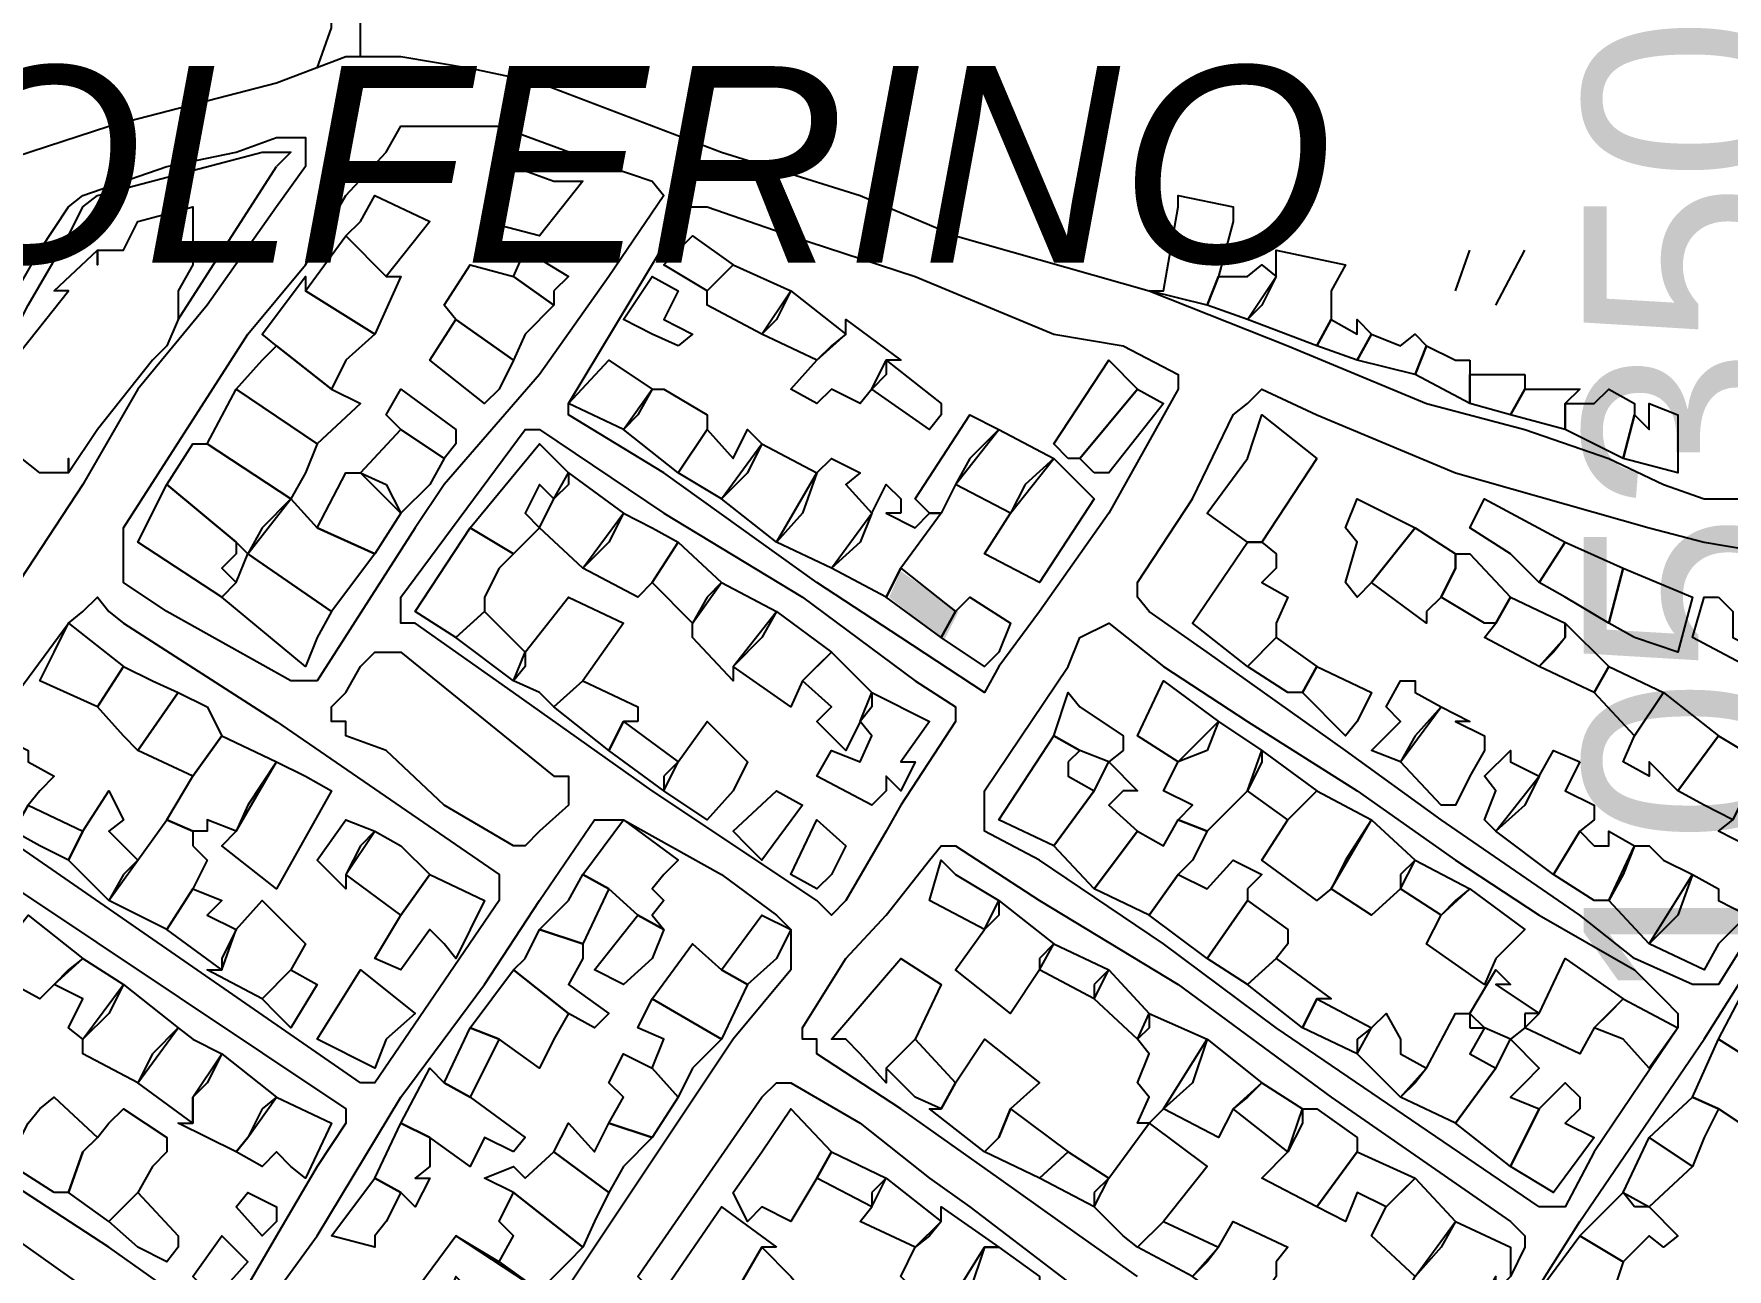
# Model space of a CAD drawing. Header units: millimetres. Extents: x -3588 to 75209, y -3737 to 38254.
# Drawn here: x 4370.1 to 4535.5, y 20450.2 to 20570.8 of the extents above; entities that cross this region are included whole.
import ezdxf

# ---------------------------------------------------------------- set-up
doc = ezdxf.new("R2010")
doc.units = ezdxf.units.MM
for name, color, linetype in [('H', 250, 'Continuous'), ('P', 253, 'Continuous'), ('T', 7, 'Continuous')]:
    doc.layers.add(name, color=color, linetype=linetype)

msp = doc.modelspace()

# ---------------------------------------------------------------- hatches: boundary and pattern name
at = {"layer": 'H', "linetype": 'Continuous'}
msp.add_hatch(color=256, dxfattribs=at).paths.add_polyline_path([(4460.432, 20514.387), (4459.024, 20511.57), (4453.662, 20515.795), (4454.783, 20518.34), (4460.432, 20514.387), (4460.432, 20514.387)])

# ---------------------------------------------------------------- linework, layer by layer
at = {"layer": 'P'}
for points in [[(4397.761, 20567.455), (4399.17, 20571.408), (4399.17, 20575.361), (4400.578, 20583.555)], [(4402.002, 20568.592), (4402.002, 20571.408), (4402.002, 20575.361), (4403.411, 20583.555)], [(4251.535, 20444.099), (4267.907, 20469.785), (4282.583, 20491.518), (4286.824, 20500.832), (4289.368, 20506.481), (4292.185, 20514.387), (4295.002, 20522.581), (4298.954, 20532.167), (4304.332, 20545.722), (4305.74, 20547.131), (4307.148, 20548.267), (4309.693, 20549.675), (4317.871, 20549.675), (4332.834, 20551.083), (4338.196, 20551.083), (4341.028, 20551.083), (4350.342, 20553.916), (4361.353, 20557.869), (4365.306, 20557.869), (4377.437, 20561.806), (4393.808, 20566.047), (4400.578, 20568.592), (4402.002, 20568.592)], [(4402.002, 20568.592), (4404.531, 20568.592)], [(4404.531, 20568.592), (4405.955, 20568.592), (4412.725, 20567.455), (4419.494, 20566.047), (4437.275, 20559.277), (4450.83, 20555.036), (4460.144, 20551.083), (4479.06, 20545.722), (4492.615, 20540.361), (4506.155, 20534.712), (4515.757, 20532.167), (4523.951, 20529.35), (4529.312, 20526.806), (4533.265, 20525.398), (4538.898, 20525.398), (4545.684, 20523.989), (4548.228, 20523.989), (4552.453, 20522.581), (4559.223, 20520.036), (4564.6, 20517.22), (4569.961, 20513.267), (4573.914, 20510.434), (4575.323, 20509.026), (4578.139, 20506.481)], [(4365.306, 20540.361), (4370.667, 20549.675), (4373.484, 20553.916), (4374.892, 20555.036), (4383.086, 20557.869), (4389.856, 20559.277), (4393.808, 20560.686), (4395.217, 20560.686), (4396.625, 20560.686), (4396.625, 20559.277), (4396.625, 20557.869), (4393.808, 20553.916), (4387.039, 20544.314), (4380.253, 20536.12), (4374.892, 20526.806), (4366.714, 20514.387)], [(4396.625, 20548.267), (4400.578, 20555.036), (4404.531, 20559.277), (4405.955, 20561.806), (4407.364, 20561.806), (4408.772, 20561.806), (4415.541, 20561.806), (4426.28, 20557.869), (4430.505, 20556.445), (4431.641, 20555.036), (4426.28, 20547.131), (4419.494, 20537.544), (4410.18, 20526.806), (4407.364, 20522.581), (4397.761, 20507.617), (4396.625, 20507.617), (4395.217, 20507.617), (4383.086, 20514.387), (4378.845, 20517.22), (4378.845, 20518.628), (4378.845, 20520.036), (4378.845, 20521.157), (4378.845, 20522.581), (4390.992, 20541.481), (4396.625, 20548.267)], [(4359.929, 20509.026), (4358.52, 20510.434), (4361.353, 20520.036), (4362.761, 20520.036), (4365.306, 20525.398), (4362.761, 20525.398), (4359.929, 20521.157), (4361.353, 20520.036), (4357.112, 20511.842), (4354.567, 20513.267), (4357.112, 20520.036), (4361.353, 20526.806), (4365.306, 20536.12), (4369.531, 20544.314), (4373.484, 20551.083), (4374.892, 20553.916), (4376.3, 20555.036), (4392.4, 20559.277), (4395.217, 20559.277), (4393.808, 20557.869)], [(4384.206, 20542.906), (4393.808, 20557.869)], [(4420.903, 20556.445), (4423.735, 20556.445), (4419.494, 20551.083), (4414.133, 20552.492), (4416.95, 20557.869), (4420.903, 20556.445)], [(4383.086, 20540.361), (4381.678, 20538.953), (4376.3, 20532.167), (4373.484, 20527.942), (4373.484, 20529.35), (4373.484, 20527.942), (4370.667, 20527.942), (4365.306, 20532.167), (4365.306, 20534.712), (4368.122, 20538.953), (4373.484, 20545.722), (4372.075, 20545.722), (4376.3, 20549.675), (4376.3, 20548.267), (4376.3, 20549.675), (4378.845, 20549.675), (4380.253, 20552.492), (4385.631, 20553.916), (4385.631, 20548.267), (4384.206, 20545.722), (4384.206, 20544.314), (4384.206, 20542.906), (4383.086, 20540.361)], [(4402.002, 20552.492), (4403.411, 20555.036), (4408.772, 20552.492), (4404.531, 20547.131), (4400.578, 20551.083), (4402.002, 20552.492)], [(4454.783, 20511.842), (4446.605, 20517.22), (4431.641, 20527.942), (4422.327, 20533.591), (4422.327, 20534.712), (4433.05, 20552.492), (4433.05, 20553.916), (4435.866, 20553.916), (4444.06, 20551.083), (4456.191, 20547.131), (4469.746, 20541.481), (4476.516, 20540.361), (4481.877, 20537.544), (4481.877, 20536.12), (4475.107, 20523.989), (4468.338, 20514.387), (4464.385, 20509.026), (4462.976, 20506.481), (4454.783, 20511.842)], [(4487.254, 20552.492), (4485.83, 20547.131), (4484.71, 20544.314), (4479.06, 20545.722), (4480.469, 20545.722), (4481.877, 20553.916), (4481.877, 20555.036), (4487.254, 20553.916), (4487.254, 20552.492)], [(4404.531, 20547.131), (4405.955, 20547.131), (4403.411, 20541.481), (4396.625, 20545.722), (4400.578, 20551.083), (4404.531, 20547.131)], [(4437.275, 20547.131), (4435.866, 20545.722), (4431.641, 20548.267), (4434.458, 20551.083), (4438.411, 20548.267), (4437.275, 20547.131)], [(4420.903, 20545.722), (4420.903, 20544.314), (4416.95, 20547.131), (4418.086, 20549.675), (4422.327, 20547.131), (4420.903, 20545.722)], [(4496.84, 20545.722), (4496.84, 20542.906), (4495.432, 20540.361), (4488.662, 20542.906), (4491.479, 20547.131), (4491.479, 20549.675), (4498.249, 20548.267), (4496.84, 20545.722)], [(4508.987, 20545.722), (4510.395, 20549.675)], [(4512.94, 20544.314), (4515.757, 20549.675)], [(4400.578, 20538.953), (4399.17, 20536.12), (4393.808, 20540.361), (4392.4, 20541.481), (4396.625, 20547.131), (4396.625, 20545.722), (4403.411, 20541.481), (4400.578, 20538.953)], [(4418.086, 20541.481), (4416.95, 20538.953), (4411.317, 20542.906), (4410.18, 20544.314), (4412.725, 20548.267), (4416.95, 20547.131), (4420.903, 20544.314), (4418.086, 20541.481)], [(4433.05, 20540.361), (4430.505, 20541.481), (4427.688, 20542.906), (4430.505, 20547.131), (4433.05, 20545.722), (4431.641, 20542.906), (4434.458, 20541.481), (4433.05, 20540.361)], [(4442.652, 20542.906), (4441.227, 20541.481), (4435.866, 20544.314), (4435.866, 20545.722), (4438.411, 20548.267), (4444.06, 20545.722), (4442.652, 20542.906)], [(4490.071, 20544.314), (4488.662, 20542.906), (4484.71, 20544.314), (4485.83, 20547.131), (4488.662, 20547.131), (4490.071, 20548.267), (4491.479, 20547.131), (4490.071, 20544.314)], [(4448.013, 20540.361), (4446.605, 20538.953), (4441.227, 20541.481), (4444.06, 20545.722), (4449.421, 20541.481), (4448.013, 20540.361)], [(4415.541, 20536.12), (4414.133, 20534.712), (4408.772, 20538.953), (4411.317, 20542.906), (4416.95, 20538.953), (4415.541, 20536.12)], [(4453.374, 20537.544), (4451.966, 20536.12), (4450.83, 20534.712), (4448.013, 20536.12), (4446.605, 20534.712), (4444.06, 20536.12), (4446.605, 20538.953), (4449.421, 20541.481), (4449.421, 20542.906), (4454.783, 20538.953), (4453.374, 20538.953), (4453.374, 20537.544)], [(4500.793, 20541.481), (4499.385, 20538.953), (4495.432, 20540.361), (4496.84, 20542.906), (4499.385, 20541.481), (4499.385, 20542.906), (4500.793, 20541.481)], [(4506.155, 20540.361), (4505.034, 20537.544), (4499.385, 20538.953), (4500.793, 20541.481), (4503.626, 20540.361), (4505.034, 20541.481), (4506.155, 20540.361)], [(4392.4, 20538.953), (4393.808, 20540.361), (4399.17, 20536.12), (4402.002, 20534.712), (4397.761, 20530.759), (4389.856, 20536.12), (4392.4, 20538.953)], [(4429.097, 20533.591), (4427.688, 20532.167), (4422.327, 20534.712), (4426.28, 20538.953), (4430.505, 20536.12), (4429.097, 20533.591)], [(4458.736, 20533.591), (4457.599, 20532.167), (4451.966, 20536.12), (4453.374, 20538.953), (4458.736, 20534.712), (4458.736, 20533.591)], [(4471.154, 20529.35), (4469.746, 20530.759), (4475.107, 20538.953), (4477.924, 20536.12), (4472.291, 20529.35), (4471.154, 20529.35)], [(4510.395, 20538.953), (4510.395, 20537.544), (4510.395, 20534.712), (4505.034, 20537.544), (4506.155, 20540.361), (4508.987, 20538.953), (4510.395, 20538.953)], [(4515.757, 20537.544), (4515.757, 20536.12), (4514.348, 20533.591), (4510.395, 20534.712), (4510.395, 20537.544), (4512.94, 20537.544), (4514.348, 20537.544), (4515.757, 20537.544)], [(4396.625, 20527.942), (4395.217, 20525.398), (4387.039, 20530.759), (4389.856, 20536.12), (4397.761, 20530.759), (4396.625, 20527.942)], [(4411.317, 20530.759), (4410.18, 20529.35), (4405.955, 20532.167), (4404.531, 20533.591), (4405.955, 20536.12), (4411.317, 20532.167), (4411.317, 20530.759)], [(4435.866, 20533.591), (4435.866, 20532.167), (4433.05, 20527.942), (4427.688, 20532.167), (4430.505, 20536.12), (4431.641, 20536.12), (4435.866, 20533.591)], [(4473.699, 20527.942), (4472.291, 20529.35), (4477.924, 20536.12), (4480.469, 20534.712), (4475.107, 20527.942), (4473.699, 20527.942)], [(4526.479, 20480.507), (4521.118, 20484.748), (4507.579, 20494.062), (4498.249, 20500.832), (4484.71, 20510.434), (4479.06, 20514.387), (4477.924, 20515.795), (4477.924, 20517.22), (4483.301, 20525.398), (4487.254, 20533.591), (4488.662, 20534.712), (4490.071, 20536.12), (4495.432, 20533.591), (4508.987, 20527.942), (4527.904, 20522.581), (4533.265, 20521.157), (4540.034, 20520.036)], [(4519.71, 20534.712), (4519.71, 20532.167), (4514.348, 20533.591), (4515.757, 20536.12), (4518.573, 20536.12), (4521.118, 20536.12), (4519.71, 20534.712)], [(4526.479, 20533.591), (4525.359, 20529.35), (4519.71, 20532.167), (4519.71, 20534.712), (4522.526, 20534.712), (4523.951, 20536.12), (4526.479, 20534.712), (4526.479, 20533.591)], [(4530.72, 20530.759), (4530.72, 20527.942), (4525.359, 20529.35), (4526.479, 20533.591), (4527.904, 20532.167), (4527.904, 20534.712), (4530.72, 20533.591), (4530.72, 20530.759)], [(4461.552, 20529.35), (4460.144, 20526.806), (4458.736, 20523.989), (4457.599, 20523.989), (4456.191, 20525.398), (4461.552, 20533.591), (4464.385, 20532.167), (4461.552, 20529.35)], [(4495.432, 20529.35), (4490.071, 20521.157), (4488.662, 20521.157), (4484.71, 20523.989), (4488.662, 20529.35), (4490.071, 20533.591), (4495.432, 20529.35)], [(4392.4, 20522.581), (4390.992, 20520.036), (4389.856, 20521.157), (4383.086, 20526.806), (4385.631, 20530.759), (4387.039, 20530.759), (4395.217, 20525.398), (4392.4, 20522.581)], [(4408.772, 20526.806), (4405.955, 20523.989), (4402.002, 20527.942), (4405.955, 20532.167), (4410.18, 20529.35), (4408.772, 20526.806)], [(4446.605, 20486.156), (4430.505, 20496.895), (4416.95, 20506.481), (4407.364, 20513.267), (4405.955, 20513.267), (4405.955, 20514.387), (4405.955, 20515.795), (4418.086, 20532.167), (4419.494, 20532.167), (4431.641, 20523.989), (4445.18, 20515.795), (4456.191, 20507.617), (4460.144, 20505.073), (4460.144, 20503.664), (4454.783, 20495.471), (4453.374, 20492.942), (4449.421, 20486.156), (4448.013, 20484.748), (4446.605, 20486.156)], [(4422.327, 20526.806), (4420.903, 20525.398), (4419.494, 20526.806), (4418.086, 20523.989), (4419.494, 20522.581), (4416.95, 20520.036), (4412.725, 20522.581), (4419.494, 20530.759), (4422.327, 20527.942), (4422.327, 20526.806)], [(4439.819, 20527.942), (4437.275, 20525.398), (4433.05, 20527.942), (4435.866, 20532.167), (4438.411, 20529.35), (4439.819, 20532.167), (4441.227, 20530.759), (4439.819, 20527.942)], [(4445.18, 20523.989), (4442.652, 20521.157), (4437.275, 20525.398), (4441.227, 20530.759), (4446.605, 20527.942), (4445.18, 20523.989)], [(4466.929, 20526.806), (4465.505, 20523.989), (4460.144, 20526.806), (4464.385, 20532.167), (4469.746, 20529.35), (4466.929, 20526.806)], [(4450.83, 20521.157), (4448.013, 20518.628), (4442.652, 20521.157), (4446.605, 20527.942), (4448.013, 20529.35), (4450.83, 20527.942), (4449.421, 20526.806), (4451.966, 20523.989), (4450.83, 20521.157)], [(4472.291, 20526.806), (4473.699, 20525.398), (4468.338, 20517.22), (4462.976, 20520.036), (4465.505, 20523.989), (4469.746, 20529.35), (4472.291, 20526.806)], [(4404.531, 20526.806), (4405.955, 20523.989), (4403.411, 20520.036), (4397.761, 20522.581), (4400.578, 20527.942), (4402.002, 20527.942), (4404.531, 20526.806)], [(4426.28, 20521.157), (4423.735, 20518.628), (4419.494, 20522.581), (4420.903, 20525.398), (4422.327, 20527.942), (4427.688, 20523.989), (4426.28, 20521.157)], [(4389.856, 20520.036), (4388.447, 20518.628), (4389.856, 20517.22), (4388.447, 20515.795), (4380.253, 20521.157), (4383.086, 20526.806), (4389.856, 20521.157), (4389.856, 20520.036)], [(4454.783, 20523.989), (4453.374, 20523.989), (4456.191, 20522.581), (4457.599, 20523.989), (4458.736, 20523.989), (4454.783, 20518.628), (4453.374, 20515.795), (4448.013, 20518.628), (4451.966, 20523.989), (4453.374, 20526.806), (4454.783, 20525.398), (4454.783, 20523.989)], [(4397.761, 20522.581), (4403.411, 20520.036), (4399.17, 20514.387), (4390.992, 20520.036), (4395.217, 20525.398), (4397.761, 20522.581)], [(4430.505, 20522.581), (4433.05, 20521.157), (4430.505, 20517.22), (4429.097, 20515.795), (4423.735, 20518.628), (4427.688, 20523.989), (4430.505, 20522.581)], [(4505.034, 20522.581), (4500.793, 20517.22), (4499.385, 20515.795), (4498.249, 20517.22), (4499.385, 20521.157), (4498.249, 20522.581), (4499.385, 20525.398), (4505.034, 20522.581)], [(4514.348, 20520.036), (4510.395, 20522.581), (4511.804, 20525.398), (4519.71, 20521.157), (4517.165, 20517.22), (4514.348, 20520.036)], [(4415.541, 20518.628), (4414.133, 20515.795), (4414.133, 20514.387), (4411.317, 20511.842), (4407.364, 20514.387), (4412.725, 20522.581), (4416.95, 20520.036), (4415.541, 20518.628)], [(4506.155, 20514.387), (4506.155, 20513.267), (4500.793, 20517.22), (4505.034, 20522.581), (4508.987, 20520.036), (4508.987, 20518.628), (4507.579, 20515.795), (4506.155, 20514.387)], [(4435.866, 20515.795), (4434.458, 20513.267), (4430.505, 20517.22), (4433.05, 20521.157), (4437.275, 20517.22), (4435.866, 20515.795)], [(4491.479, 20518.628), (4490.071, 20517.22), (4492.615, 20515.795), (4491.479, 20513.267), (4491.479, 20511.842), (4488.662, 20509.026), (4483.301, 20513.267), (4488.662, 20521.157), (4490.071, 20521.157), (4491.479, 20520.036), (4491.479, 20518.628)], [(4519.71, 20515.795), (4517.165, 20517.22), (4519.71, 20521.157), (4525.359, 20518.628), (4523.951, 20513.267), (4519.71, 20515.795)], [(4397.761, 20511.842), (4396.625, 20509.026), (4388.447, 20515.795), (4389.856, 20517.22), (4390.992, 20520.036), (4399.17, 20514.387), (4397.761, 20511.842)], [(4514.348, 20515.795), (4512.94, 20513.267), (4511.804, 20513.267), (4507.579, 20515.795), (4508.987, 20518.628), (4508.987, 20520.036), (4510.395, 20520.036), (4514.348, 20515.795)], [(4460.144, 20514.387), (4458.736, 20511.842), (4453.374, 20515.795), (4454.783, 20518.628), (4460.144, 20514.387), (4460.144, 20514.387)], [(4526.479, 20511.842), (4523.951, 20513.267), (4525.359, 20518.628), (4532.129, 20515.795), (4530.72, 20510.434), (4526.479, 20511.842)], [(4402.002, 20468.376), (4362.761, 20495.471), (4361.353, 20495.471), (4361.353, 20496.895), (4373.484, 20513.267), (4374.892, 20514.387), (4376.3, 20515.795), (4377.437, 20514.387), (4378.845, 20513.267), (4393.808, 20503.664), (4415.541, 20488.701), (4415.541, 20486.156), (4403.411, 20468.376), (4402.002, 20468.376)], [(4419.494, 20506.481), (4416.95, 20507.617), (4418.086, 20510.434), (4422.327, 20515.795), (4427.688, 20513.267), (4423.735, 20507.617), (4420.903, 20505.073), (4419.494, 20506.481)], [(4441.227, 20511.842), (4438.411, 20509.026), (4438.411, 20507.617), (4434.458, 20511.842), (4434.458, 20513.267), (4437.275, 20517.22), (4442.652, 20514.387), (4441.227, 20511.842)], [(4464.385, 20510.434), (4462.976, 20509.026), (4458.736, 20511.842), (4460.144, 20514.387), (4461.552, 20515.795), (4465.505, 20513.267), (4464.385, 20510.434)], [(4518.573, 20510.434), (4517.165, 20509.026), (4511.804, 20511.842), (4512.94, 20513.267), (4514.348, 20515.795), (4519.71, 20513.267), (4519.71, 20511.842), (4518.573, 20510.434)], [(4534.673, 20515.795), (4536.081, 20514.387), (4536.081, 20511.842), (4538.898, 20510.434), (4537.49, 20509.026), (4532.129, 20511.842), (4533.265, 20515.795), (4534.673, 20515.795)], [(4418.086, 20509.026), (4416.95, 20507.617), (4411.317, 20511.842), (4414.133, 20514.387), (4418.086, 20510.434), (4418.086, 20509.026)], [(4446.605, 20509.026), (4445.18, 20507.617), (4444.06, 20505.073), (4438.411, 20509.026), (4442.652, 20514.387), (4448.013, 20510.434), (4446.605, 20509.026)], [(4372.075, 20510.434), (4373.484, 20513.267), (4378.845, 20509.026), (4376.3, 20505.073), (4370.667, 20507.617), (4372.075, 20510.434)], [(4517.165, 20456.245), (4491.479, 20473.738), (4480.469, 20481.931), (4468.338, 20490.109), (4462.976, 20492.942), (4462.976, 20494.062), (4462.976, 20496.895), (4471.154, 20509.026), (4472.291, 20511.842), (4475.107, 20513.267), (4480.469, 20509.026), (4488.662, 20503.664), (4499.385, 20496.895), (4508.987, 20490.109), (4517.165, 20484.748), (4526.479, 20479.387), (4529.312, 20476.57), (4530.72, 20475.146), (4530.72, 20473.738), (4522.526, 20461.607), (4519.71, 20456.245), (4518.573, 20456.245), (4517.165, 20456.245)], [(4523.951, 20509.026), (4522.526, 20506.481), (4517.165, 20509.026), (4519.71, 20511.842), (4519.71, 20513.267), (4523.951, 20509.026)], [(4495.432, 20509.026), (4494.024, 20506.481), (4492.615, 20506.481), (4488.662, 20509.026), (4491.479, 20511.842), (4495.432, 20509.026)], [(4410.18, 20495.471), (4404.531, 20500.832), (4400.578, 20502.256), (4400.578, 20503.664), (4399.17, 20503.664), (4399.17, 20505.073), (4400.578, 20506.481), (4402.002, 20509.026), (4403.411, 20510.434), (4404.531, 20510.434), (4405.955, 20510.434), (4420.903, 20498.303), (4422.327, 20498.303), (4422.327, 20496.895), (4422.327, 20495.471), (4419.494, 20492.942), (4418.086, 20491.518), (4416.95, 20491.518), (4410.18, 20495.471)], [(4451.966, 20505.073), (4450.83, 20503.664), (4449.421, 20500.832), (4446.605, 20503.664), (4448.013, 20505.073), (4445.18, 20507.617), (4448.013, 20510.434), (4451.966, 20506.481), (4451.966, 20505.073)], [(4554.998, 20510.434), (4534.673, 20477.979), (4533.265, 20477.979), (4532.129, 20477.979), (4526.479, 20480.507)], [(4381.678, 20507.617), (4384.206, 20506.481), (4380.253, 20500.832), (4378.845, 20502.256), (4376.3, 20505.073), (4378.845, 20509.026), (4381.678, 20507.617)], [(4429.097, 20503.664), (4427.688, 20503.664), (4426.28, 20500.832), (4420.903, 20505.073), (4423.735, 20507.617), (4429.097, 20505.073), (4429.097, 20503.664)], [(4484.71, 20500.832), (4481.877, 20499.712), (4477.924, 20502.256), (4480.469, 20507.617), (4485.83, 20503.664), (4484.71, 20500.832)], [(4499.385, 20503.664), (4498.249, 20502.256), (4494.024, 20506.481), (4495.432, 20509.026), (4500.793, 20506.481), (4499.385, 20503.664)], [(4505.034, 20502.256), (4503.626, 20499.712), (4500.793, 20500.832), (4503.626, 20503.664), (4502.202, 20505.073), (4503.626, 20507.617), (4505.034, 20507.617), (4505.034, 20506.481), (4507.579, 20505.073), (4505.034, 20502.256)], [(4529.312, 20506.481), (4526.479, 20502.256), (4522.526, 20506.481), (4523.951, 20509.026), (4529.312, 20506.481)], [(4387.039, 20505.073), (4388.447, 20502.256), (4385.631, 20498.303), (4380.253, 20500.832), (4384.206, 20506.481), (4387.039, 20505.073)], [(4453.374, 20496.895), (4451.966, 20495.471), (4446.605, 20498.303), (4448.013, 20500.832), (4450.83, 20499.712), (4451.966, 20502.256), (4450.83, 20503.664), (4451.966, 20506.481), (4457.599, 20503.664), (4454.783, 20499.712), (4456.191, 20499.712), (4454.783, 20496.895), (4453.374, 20498.303), (4453.374, 20496.895)], [(4476.516, 20500.832), (4475.107, 20499.712), (4472.291, 20500.832), (4469.746, 20502.256), (4471.154, 20506.481), (4472.291, 20505.073), (4476.516, 20502.256), (4476.516, 20500.832)], [(4534.673, 20502.256), (4530.72, 20496.895), (4527.904, 20499.712), (4527.904, 20498.303), (4525.359, 20499.712), (4526.479, 20502.256), (4529.312, 20506.481), (4534.673, 20502.256)], [(4510.395, 20498.303), (4508.987, 20495.471), (4507.579, 20495.471), (4503.626, 20499.712), (4507.579, 20505.073), (4510.395, 20503.664), (4508.987, 20503.664), (4511.804, 20502.256), (4511.804, 20500.832), (4510.395, 20498.303)], [(4431.641, 20498.303), (4431.641, 20496.895), (4426.28, 20500.832), (4427.688, 20503.664), (4433.05, 20499.712), (4431.641, 20498.303)], [(4438.411, 20496.895), (4435.866, 20494.062), (4431.641, 20496.895), (4433.05, 20499.712), (4435.866, 20503.664), (4439.819, 20499.712), (4438.411, 20496.895)], [(4490.071, 20499.712), (4488.662, 20496.895), (4484.71, 20492.942), (4481.877, 20494.062), (4483.301, 20495.471), (4480.469, 20496.895), (4481.877, 20499.712), (4485.83, 20503.664), (4490.071, 20500.832), (4490.071, 20499.712)], [(4370.667, 20496.895), (4369.531, 20495.471), (4368.122, 20492.942), (4362.761, 20496.895), (4366.714, 20502.256), (4369.531, 20500.832), (4369.531, 20499.712), (4372.075, 20498.303), (4370.667, 20496.895)], [(4390.992, 20495.471), (4389.856, 20492.942), (4387.039, 20494.062), (4387.039, 20492.942), (4385.631, 20492.942), (4383.086, 20494.062), (4385.631, 20498.303), (4388.447, 20502.256), (4393.808, 20499.712), (4390.992, 20495.471)], [(4471.154, 20499.712), (4471.154, 20498.303), (4473.699, 20496.895), (4469.746, 20491.518), (4464.385, 20494.062), (4469.746, 20502.256), (4472.291, 20500.832), (4471.154, 20499.712)], [(4494.024, 20495.471), (4492.615, 20494.062), (4488.662, 20496.895), (4490.071, 20500.832), (4495.432, 20496.895), (4494.024, 20495.471)], [(4515.757, 20495.471), (4512.94, 20492.942), (4511.804, 20494.062), (4512.94, 20496.895), (4511.804, 20498.303), (4514.348, 20500.832), (4514.348, 20499.712), (4517.165, 20498.303), (4515.757, 20495.471)], [(4521.118, 20499.712), (4519.71, 20496.895), (4522.526, 20495.471), (4522.526, 20494.062), (4521.118, 20492.942), (4518.573, 20488.701), (4512.94, 20492.942), (4517.165, 20498.303), (4518.573, 20500.832), (4521.118, 20499.712)], [(4538.898, 20499.712), (4536.081, 20494.062), (4533.265, 20495.471), (4530.72, 20496.895), (4534.673, 20502.256), (4538.898, 20499.712)], [(4542.851, 20492.942), (4541.443, 20490.109), (4538.898, 20491.518), (4537.49, 20491.518), (4534.673, 20492.942), (4536.081, 20494.062), (4538.898, 20499.712), (4540.034, 20500.832), (4545.684, 20496.895), (4544.275, 20495.471), (4542.851, 20492.942)], [(4396.625, 20498.303), (4399.17, 20496.895), (4393.808, 20487.293), (4388.447, 20491.518), (4389.856, 20492.942), (4393.808, 20499.712), (4396.625, 20498.303)], [(4476.516, 20496.895), (4475.107, 20495.471), (4477.924, 20492.942), (4473.699, 20487.293), (4469.746, 20491.518), (4473.699, 20496.895), (4475.107, 20499.712), (4477.924, 20496.895), (4476.516, 20496.895)], [(4378.845, 20488.701), (4377.437, 20486.156), (4373.484, 20490.109), (4374.892, 20492.942), (4377.437, 20496.895), (4378.845, 20494.062), (4377.437, 20492.942), (4380.253, 20490.109), (4378.845, 20488.701)], [(4439.819, 20491.518), (4438.411, 20492.942), (4442.652, 20496.895), (4445.18, 20495.471), (4441.227, 20490.109), (4439.819, 20491.518)], [(4498.249, 20490.109), (4496.84, 20487.293), (4495.432, 20486.156), (4490.071, 20490.109), (4492.615, 20494.062), (4495.432, 20496.895), (4500.793, 20494.062), (4498.249, 20490.109)], [(4370.667, 20491.518), (4368.122, 20492.942), (4369.531, 20495.471), (4374.892, 20492.942), (4373.484, 20490.109), (4370.667, 20491.518)], [(4357.112, 20490.109), (4358.52, 20492.942), (4359.929, 20492.942), (4400.578, 20465.832), (4400.578, 20464.423), (4397.761, 20460.182), (4393.808, 20453.413), (4389.856, 20446.643), (4388.447, 20445.507), (4387.039, 20445.507), (4377.437, 20452.293), (4365.306, 20460.182), (4357.112, 20465.832), (4347.798, 20472.617), (4347.798, 20473.738), (4346.389, 20473.738), (4346.389, 20475.146), (4355.976, 20487.293), (4357.112, 20490.109)], [(4385.631, 20491.518), (4387.039, 20490.109), (4385.631, 20487.293), (4383.086, 20483.34), (4377.437, 20486.156), (4380.253, 20490.109), (4383.086, 20494.062), (4385.631, 20492.942), (4385.631, 20491.518)], [(4407.364, 20431.968), (4405.955, 20433.088), (4393.808, 20441.282), (4392.4, 20442.69), (4390.992, 20442.69), (4390.992, 20444.099), (4397.761, 20453.413), (4405.955, 20466.968), (4414.133, 20477.979), (4419.494, 20486.156), (4424.856, 20494.062), (4426.28, 20494.062), (4427.688, 20494.062), (4437.275, 20488.701), (4442.652, 20484.748), (4444.06, 20483.34), (4444.06, 20481.931), (4444.06, 20479.387), (4438.411, 20472.617), (4424.856, 20452.293), (4411.317, 20431.968), (4410.18, 20430.544), (4408.772, 20430.544), (4407.364, 20431.968)], [(4402.002, 20491.518), (4400.578, 20488.701), (4400.578, 20487.293), (4397.761, 20490.109), (4400.578, 20494.062), (4403.411, 20492.942), (4402.002, 20491.518)], [(4405.955, 20491.518), (4408.772, 20488.701), (4405.955, 20484.748), (4400.578, 20488.701), (4403.411, 20492.942), (4405.955, 20491.518)], [(4431.641, 20488.701), (4430.505, 20487.293), (4431.641, 20486.156), (4430.505, 20484.748), (4431.641, 20483.34), (4429.097, 20484.748), (4426.28, 20487.293), (4423.735, 20488.701), (4427.688, 20494.062), (4433.05, 20490.109), (4431.641, 20488.701)], [(4448.013, 20488.701), (4446.605, 20487.293), (4444.06, 20488.701), (4446.605, 20494.062), (4449.421, 20491.518), (4448.013, 20488.701)], [(4483.301, 20490.109), (4481.877, 20488.701), (4479.06, 20484.748), (4473.699, 20487.293), (4477.924, 20492.942), (4480.469, 20491.518), (4481.877, 20494.062), (4484.71, 20492.942), (4483.301, 20490.109)], [(4507.579, 20393.847), (4506.155, 20395.271), (4490.071, 20405.994), (4490.071, 20407.402), (4490.071, 20408.81), (4503.626, 20426.319), (4514.348, 20444.099), (4521.118, 20454.821), (4533.265, 20472.617), (4546.804, 20494.062)], [(4503.626, 20488.701), (4503.626, 20487.293), (4500.793, 20484.748), (4496.84, 20487.293), (4500.793, 20494.062), (4505.034, 20490.109), (4503.626, 20488.701)], [(4525.359, 20488.701), (4523.951, 20486.156), (4522.526, 20486.156), (4518.573, 20488.701), (4521.118, 20492.942), (4522.526, 20491.518), (4523.951, 20491.518), (4523.951, 20492.942), (4526.479, 20491.518), (4525.359, 20488.701)], [(4453.374, 20484.748), (4457.599, 20490.109), (4458.736, 20491.518), (4460.144, 20491.518), (4468.338, 20486.156), (4481.877, 20477.979), (4496.84, 20466.968), (4514.348, 20454.821), (4515.757, 20453.413), (4515.757, 20452.293), (4514.348, 20449.46)], [(4530.72, 20484.748), (4527.904, 20481.931), (4523.951, 20486.156), (4526.479, 20491.518), (4527.904, 20491.518), (4529.312, 20490.109), (4532.129, 20488.701), (4530.72, 20484.748)], [(4464.385, 20484.748), (4462.976, 20483.34), (4457.599, 20486.156), (4458.736, 20490.109), (4460.144, 20488.701), (4464.385, 20486.156), (4464.385, 20484.748)], [(4488.662, 20487.293), (4488.662, 20486.156), (4484.71, 20480.507), (4479.06, 20484.748), (4481.877, 20488.701), (4484.71, 20487.293), (4487.254, 20490.109), (4490.071, 20488.701), (4488.662, 20487.293)], [(4508.987, 20486.156), (4507.579, 20484.748), (4503.626, 20487.293), (4505.034, 20490.109), (4510.395, 20487.293), (4508.987, 20486.156)], [(4410.18, 20481.931), (4408.772, 20483.34), (4405.955, 20479.387), (4403.411, 20480.507), (4405.955, 20484.748), (4408.772, 20488.701), (4414.133, 20486.156), (4411.317, 20480.507), (4410.18, 20481.931)], [(4422.327, 20486.156), (4423.735, 20488.701), (4426.28, 20487.293), (4423.735, 20481.931), (4419.494, 20483.34), (4422.327, 20486.156)], [(4534.673, 20481.931), (4533.265, 20479.387), (4527.904, 20481.931), (4532.129, 20488.701), (4534.673, 20487.293), (4534.673, 20486.156), (4537.49, 20484.748), (4534.673, 20481.931)], [(4388.447, 20480.507), (4388.447, 20479.387), (4383.086, 20483.34), (4385.631, 20487.293), (4388.447, 20486.156), (4387.039, 20484.748), (4389.856, 20483.34), (4388.447, 20480.507)], [(4392.4, 20476.57), (4387.039, 20479.387), (4388.447, 20479.387), (4389.856, 20483.34), (4392.4, 20486.156), (4396.625, 20481.931), (4395.217, 20479.387), (4392.4, 20476.57)], [(4468.338, 20480.507), (4468.338, 20479.387), (4465.505, 20475.146), (4460.144, 20479.387), (4462.976, 20483.34), (4464.385, 20486.156), (4469.746, 20481.931), (4468.338, 20480.507)], [(4492.615, 20481.931), (4491.479, 20480.507), (4488.662, 20477.979), (4484.71, 20480.507), (4488.662, 20486.156), (4492.615, 20483.34), (4492.615, 20481.931)], [(4512.94, 20480.507), (4511.804, 20477.979), (4506.155, 20481.931), (4507.579, 20484.748), (4510.395, 20487.293), (4515.757, 20483.34), (4512.94, 20480.507)], [(4373.484, 20479.387), (4372.075, 20477.979), (4370.667, 20476.57), (4368.122, 20477.979), (4366.714, 20475.146), (4363.882, 20476.57), (4365.306, 20479.387), (4369.531, 20484.748), (4374.892, 20480.507), (4373.484, 20479.387)], [(4430.505, 20480.507), (4427.688, 20477.979), (4424.856, 20479.387), (4429.097, 20484.748), (4431.641, 20483.34), (4430.505, 20480.507)], [(4442.652, 20480.507), (4439.819, 20477.979), (4437.275, 20479.387), (4441.227, 20484.748), (4444.06, 20483.34), (4442.652, 20480.507)], [(4477.924, 20449.46), (4472.291, 20453.413), (4464.385, 20459.062), (4454.783, 20465.832), (4446.605, 20471.193), (4446.605, 20472.617), (4445.18, 20472.617), (4445.18, 20473.738), (4449.421, 20480.507), (4453.374, 20484.748)], [(4418.086, 20480.507), (4419.494, 20483.34), (4423.735, 20481.931), (4423.735, 20480.507), (4422.327, 20477.979), (4426.28, 20475.146), (4424.856, 20473.738), (4422.327, 20475.146), (4416.95, 20479.387), (4418.086, 20480.507)], [(4437.275, 20479.387), (4439.819, 20477.979), (4437.275, 20472.617), (4430.505, 20476.57), (4434.458, 20481.931), (4437.275, 20479.387)], [(4473.699, 20477.979), (4473.699, 20476.57), (4468.338, 20479.387), (4469.746, 20481.931), (4475.107, 20479.387), (4473.699, 20477.979)], [(4377.437, 20475.146), (4374.892, 20472.617), (4373.484, 20473.738), (4374.892, 20476.57), (4372.075, 20477.979), (4374.892, 20480.507), (4378.845, 20477.979), (4377.437, 20475.146)], [(4393.808, 20475.146), (4392.4, 20476.57), (4395.217, 20479.387), (4397.761, 20477.979), (4395.217, 20473.738), (4393.808, 20475.146)], [(4404.531, 20472.617), (4403.411, 20469.785), (4397.761, 20472.617), (4402.002, 20479.387), (4407.364, 20475.146), (4404.531, 20472.617)], [(4420.903, 20472.617), (4419.494, 20469.785), (4415.541, 20472.617), (4412.725, 20473.738), (4416.95, 20479.387), (4422.327, 20475.146), (4420.903, 20472.617)], [(4449.421, 20472.617), (4448.013, 20472.617), (4454.783, 20480.507), (4458.736, 20477.979), (4456.191, 20472.617), (4453.374, 20469.785), (4453.374, 20468.376), (4450.83, 20471.193), (4449.421, 20472.617)], [(4479.06, 20473.738), (4477.924, 20472.617), (4473.699, 20476.57), (4475.107, 20479.387), (4479.06, 20475.146), (4479.06, 20473.738)], [(4495.432, 20476.57), (4494.024, 20473.738), (4488.662, 20477.979), (4491.479, 20480.507), (4496.84, 20476.57), (4495.432, 20476.57)], [(4515.757, 20475.146), (4515.757, 20473.738), (4514.348, 20472.617), (4511.804, 20473.738), (4510.395, 20475.146), (4512.94, 20479.387), (4514.348, 20477.979), (4512.94, 20477.979), (4517.165, 20475.146), (4515.757, 20475.146)], [(4523.951, 20475.146), (4522.526, 20473.738), (4521.118, 20471.193), (4515.757, 20473.738), (4517.165, 20475.146), (4519.71, 20480.507), (4525.359, 20476.57), (4523.951, 20475.146)], [(4381.678, 20471.193), (4380.253, 20468.376), (4374.892, 20471.193), (4374.892, 20472.617), (4378.845, 20477.979), (4384.206, 20473.738), (4381.678, 20471.193)], [(4534.673, 20472.617), (4537.49, 20477.979), (4538.898, 20477.979), (4544.275, 20473.738), (4546.804, 20472.617), (4544.275, 20466.968), (4541.443, 20468.376), (4534.673, 20472.617)], [(4434.458, 20469.785), (4433.05, 20466.968), (4430.505, 20469.785), (4431.641, 20472.617), (4429.097, 20473.738), (4430.505, 20476.57), (4437.275, 20472.617), (4434.458, 20469.785)], [(4499.385, 20472.617), (4499.385, 20471.193), (4494.024, 20473.738), (4495.432, 20476.57), (4500.793, 20473.738), (4499.385, 20472.617)], [(4525.359, 20472.617), (4522.526, 20473.738), (4525.359, 20476.57), (4530.72, 20473.738), (4527.904, 20469.785), (4525.359, 20472.617)], [(4483.301, 20468.376), (4480.469, 20465.832), (4479.06, 20464.423), (4477.924, 20464.423), (4479.06, 20466.968), (4477.924, 20468.376), (4479.06, 20471.193), (4477.924, 20472.617), (4479.06, 20475.146), (4484.71, 20472.617), (4483.301, 20468.376)], [(4505.034, 20468.376), (4503.626, 20466.968), (4499.385, 20471.193), (4500.793, 20473.738), (4502.202, 20475.146), (4503.626, 20472.617), (4503.626, 20471.193), (4506.155, 20469.785), (4505.034, 20468.376)], [(4510.395, 20473.738), (4511.804, 20473.738), (4510.395, 20471.193), (4512.94, 20469.785), (4508.987, 20464.423), (4503.626, 20466.968), (4506.155, 20469.785), (4508.987, 20475.146), (4510.395, 20475.146), (4510.395, 20473.738)], [(4387.039, 20468.376), (4385.631, 20466.968), (4385.631, 20465.832), (4385.631, 20464.423), (4380.253, 20468.376), (4384.206, 20473.738), (4385.631, 20472.617), (4388.447, 20471.193), (4387.039, 20468.376)], [(4414.133, 20469.785), (4412.725, 20466.968), (4410.18, 20468.376), (4412.725, 20473.738), (4415.541, 20472.617), (4414.133, 20469.785)], [(4392.4, 20465.832), (4390.992, 20463.015), (4389.856, 20461.607), (4384.206, 20464.423), (4385.631, 20464.423), (4385.631, 20465.832), (4385.631, 20466.968), (4388.447, 20471.193), (4393.808, 20466.968), (4392.4, 20465.832)], [(4430.505, 20469.785), (4433.05, 20466.968), (4430.505, 20463.015), (4426.28, 20464.423), (4427.688, 20466.968), (4426.28, 20468.376), (4427.688, 20471.193), (4430.505, 20469.785)], [(4456.191, 20466.968), (4453.374, 20469.785), (4456.191, 20472.617), (4460.144, 20468.376), (4458.736, 20465.832), (4456.191, 20466.968)], [(4462.976, 20461.607), (4457.599, 20465.832), (4458.736, 20465.832), (4460.144, 20468.376), (4462.976, 20472.617), (4468.338, 20468.376), (4465.505, 20465.832), (4464.385, 20463.015), (4462.976, 20461.607)], [(4488.662, 20466.968), (4487.254, 20465.832), (4485.83, 20463.015), (4480.469, 20465.832), (4484.71, 20472.617), (4490.071, 20468.376), (4488.662, 20466.968)], [(4515.757, 20468.376), (4514.348, 20466.968), (4517.165, 20465.832), (4514.348, 20460.182), (4508.987, 20464.423), (4512.94, 20469.785), (4514.348, 20472.617), (4517.165, 20469.785), (4515.757, 20468.376)], [(4540.034, 20465.832), (4538.898, 20463.015), (4534.673, 20465.832), (4532.129, 20466.968), (4534.673, 20472.617), (4541.443, 20468.376), (4540.034, 20465.832)], [(4349.206, 20466.968), (4350.342, 20465.832), (4363.882, 20456.245), (4373.484, 20449.46), (4383.086, 20442.69), (4384.206, 20442.69), (4384.206, 20441.282), (4384.206, 20439.858), (4381.678, 20437.329), (4370.667, 20420.957), (4330.018, 20449.46), (4328.881, 20449.46), (4330.018, 20450.868), (4335.651, 20459.062), (4342.437, 20468.376), (4344.981, 20469.785), (4344.981, 20468.376), (4346.389, 20468.376), (4349.206, 20466.968)], [(4416.95, 20461.607), (4414.133, 20463.015), (4412.725, 20460.182), (4408.772, 20463.015), (4405.955, 20464.423), (4408.772, 20469.785), (4410.18, 20468.376), (4412.725, 20466.968), (4418.086, 20463.015), (4416.95, 20461.607)], [(4485.83, 20410.219), (4484.71, 20410.219), (4475.107, 20417.004), (4460.144, 20426.319), (4441.227, 20439.858), (4430.505, 20446.643), (4430.505, 20448.052), (4429.097, 20449.46), (4441.227, 20466.968), (4442.652, 20468.376), (4444.06, 20468.376), (4450.83, 20464.423), (4457.599, 20459.062), (4461.552, 20456.245), (4472.291, 20448.052), (4480.469, 20442.69), (4490.071, 20435.921), (4496.84, 20431.968), (4498.249, 20430.544), (4499.385, 20429.135), (4499.385, 20426.319), (4494.024, 20419.533), (4487.254, 20410.219), (4485.83, 20410.219)], [(4494.024, 20464.423), (4492.615, 20461.607), (4487.254, 20465.832), (4490.071, 20468.376), (4494.024, 20465.832), (4494.024, 20464.423)], [(4521.118, 20465.832), (4519.71, 20464.423), (4522.526, 20463.015), (4518.573, 20457.654), (4514.348, 20460.182), (4517.165, 20465.832), (4519.71, 20468.376), (4521.118, 20466.968), (4521.118, 20465.832)], [(4372.075, 20457.654), (4368.122, 20460.182), (4368.122, 20461.607), (4369.531, 20464.423), (4370.667, 20465.832), (4372.075, 20466.968), (4376.3, 20463.015), (4374.892, 20461.607), (4373.484, 20457.654), (4372.075, 20457.654)], [(4395.217, 20460.182), (4393.808, 20461.607), (4392.4, 20460.182), (4389.856, 20461.607), (4390.992, 20463.015), (4393.808, 20466.968), (4399.17, 20464.423), (4396.625, 20459.062), (4395.217, 20460.182)], [(4533.265, 20463.015), (4532.129, 20460.182), (4527.904, 20463.015), (4532.129, 20466.968), (4534.673, 20465.832), (4533.265, 20463.015)], [(4383.086, 20461.607), (4381.678, 20460.182), (4380.253, 20457.654), (4378.845, 20456.245), (4377.437, 20454.821), (4373.484, 20457.654), (4374.892, 20461.607), (4376.3, 20463.015), (4377.437, 20464.423), (4378.845, 20465.832), (4383.086, 20463.015), (4383.086, 20461.607)], [(4408.772, 20461.607), (4408.772, 20460.182), (4407.364, 20459.062), (4408.772, 20459.062), (4407.364, 20456.245), (4405.955, 20457.654), (4403.411, 20459.062), (4405.955, 20464.423), (4408.772, 20463.015), (4408.772, 20461.607)], [(4427.688, 20460.182), (4426.28, 20457.654), (4420.903, 20461.607), (4422.327, 20464.423), (4424.856, 20461.607), (4426.28, 20464.423), (4430.505, 20463.015), (4427.688, 20460.182)], [(4441.227, 20461.607), (4444.06, 20465.832), (4448.013, 20461.607), (4446.605, 20459.062), (4444.06, 20454.821), (4441.227, 20456.245), (4439.819, 20454.821), (4438.411, 20457.654), (4441.227, 20461.607)], [(4468.338, 20459.062), (4462.976, 20461.607), (4464.385, 20463.015), (4465.505, 20465.832), (4471.154, 20461.607), (4468.338, 20459.062)], [(4476.516, 20453.413), (4473.699, 20456.245), (4475.107, 20459.062), (4479.06, 20464.423), (4484.71, 20460.182), (4480.469, 20454.821), (4477.924, 20452.293), (4476.516, 20453.413)], [(4499.385, 20463.015), (4499.385, 20461.607), (4495.432, 20456.245), (4490.071, 20459.062), (4492.615, 20461.607), (4494.024, 20465.832), (4495.432, 20465.832), (4499.385, 20463.015)], [(4526.479, 20456.245), (4525.359, 20457.654), (4527.904, 20463.015), (4532.129, 20460.182), (4527.904, 20456.245), (4526.479, 20456.245)], [(4424.856, 20454.821), (4423.735, 20452.293), (4416.95, 20457.654), (4414.133, 20459.062), (4416.95, 20460.182), (4418.086, 20459.062), (4420.903, 20461.607), (4426.28, 20457.654), (4424.856, 20454.821)], [(4451.966, 20457.654), (4451.966, 20456.245), (4446.605, 20459.062), (4448.013, 20461.607), (4453.374, 20459.062), (4451.966, 20457.654)], [(4473.699, 20457.654), (4473.699, 20456.245), (4468.338, 20459.062), (4471.154, 20461.607), (4475.107, 20459.062), (4473.699, 20457.654)], [(4503.626, 20457.654), (4502.202, 20456.245), (4499.385, 20457.654), (4498.249, 20454.821), (4495.432, 20456.245), (4499.385, 20461.607), (4505.034, 20459.062), (4503.626, 20457.654)], [(4404.531, 20454.821), (4403.411, 20453.413), (4403.411, 20452.293), (4399.17, 20453.413), (4403.411, 20459.062), (4405.955, 20457.654), (4404.531, 20454.821)], [(4457.599, 20453.413), (4456.191, 20452.293), (4450.83, 20454.821), (4451.966, 20456.245), (4453.374, 20459.062), (4458.736, 20454.821), (4457.599, 20453.413)], [(4507.579, 20452.293), (4505.034, 20449.46), (4500.793, 20453.413), (4502.202, 20456.245), (4505.034, 20459.062), (4508.987, 20454.821), (4507.579, 20452.293)], [(4384.206, 20452.293), (4383.086, 20450.868), (4380.253, 20452.293), (4377.437, 20454.821), (4378.845, 20456.245), (4380.253, 20457.654), (4384.206, 20453.413), (4384.206, 20452.293)], [(4393.808, 20454.821), (4392.4, 20453.413), (4389.856, 20456.245), (4390.992, 20457.654), (4393.808, 20456.245), (4393.808, 20454.821)], [(4422.327, 20450.868), (4419.494, 20448.052), (4411.317, 20453.413), (4415.541, 20450.868), (4416.95, 20453.413), (4415.541, 20454.821), (4416.95, 20457.654), (4423.735, 20452.293), (4422.327, 20450.868)], [(4442.652, 20452.293), (4441.227, 20452.293), (4437.275, 20445.507), (4431.641, 20448.052), (4437.275, 20456.245), (4442.652, 20452.293)], [(4461.552, 20448.052), (4458.736, 20445.507), (4454.783, 20449.46), (4456.191, 20452.293), (4458.736, 20454.821), (4458.736, 20456.245), (4464.385, 20452.293), (4462.976, 20452.293), (4461.552, 20448.052)], [(4525.359, 20450.868), (4521.118, 20453.413), (4525.359, 20457.654), (4527.904, 20456.245), (4530.72, 20453.413), (4529.312, 20452.293), (4527.904, 20453.413), (4525.359, 20450.868)], [(4484.71, 20450.868), (4483.301, 20449.46), (4477.924, 20452.293), (4480.469, 20454.821), (4485.83, 20452.293), (4484.71, 20450.868)], [(4491.479, 20450.868), (4491.479, 20449.46), (4488.662, 20445.507), (4483.301, 20449.46), (4485.83, 20452.293), (4487.254, 20454.821), (4492.615, 20452.293), (4491.479, 20450.868)], [(4514.348, 20449.46), (4512.94, 20448.052), (4512.94, 20449.46), (4508.987, 20442.69), (4503.626, 20446.643), (4505.034, 20449.46), (4508.987, 20454.821), (4514.348, 20452.293), (4514.348, 20449.46)], [(4387.039, 20448.052), (4385.631, 20449.46), (4388.447, 20453.413), (4390.992, 20450.868), (4388.447, 20448.052), (4387.039, 20448.052)], [(4415.541, 20450.868), (4419.494, 20448.052), (4420.903, 20446.643), (4416.95, 20442.69), (4411.317, 20445.507), (4412.725, 20448.052), (4411.317, 20449.46), (4410.18, 20446.643), (4407.364, 20448.052), (4411.317, 20453.413), (4415.541, 20450.868)], [(4518.573, 20448.052), (4517.165, 20448.052), (4521.118, 20453.413), (4525.359, 20450.868), (4523.951, 20446.643), (4527.904, 20444.099), (4526.479, 20442.69), (4521.118, 20446.643), (4518.573, 20448.052)], [(4445.18, 20446.643), (4442.652, 20441.282), (4437.275, 20445.507), (4441.227, 20452.293), (4444.06, 20449.46), (4445.18, 20448.052), (4445.18, 20446.643)], [(4465.505, 20444.099), (4462.976, 20439.858), (4457.599, 20442.69), (4458.736, 20445.507), (4462.976, 20452.293), (4464.385, 20452.293), (4468.338, 20449.46), (4468.338, 20448.052), (4465.505, 20444.099)]]:
    msp.add_lwpolyline(points, dxfattribs=at)

# ---------------------------------------------------------------- texts
at = {"layer": 'T', "insert": (4521.503, 20475.561), "char_height": 20.80483, "attachment_point": 1, "rotation": 90}
msp.add_mtext('{\\fArial|b0|i0|c0|p18;1053500}', dxfattribs=at)
at = {"layer": 'T', "insert": (4342.068, 20567.663), "char_height": 19.20446, "attachment_point": 1}
msp.add_mtext('{\\fArial|b0|i1|c0|p18;SOLFERINO}', dxfattribs=at)

doc.saveas('drawing.dxf')
